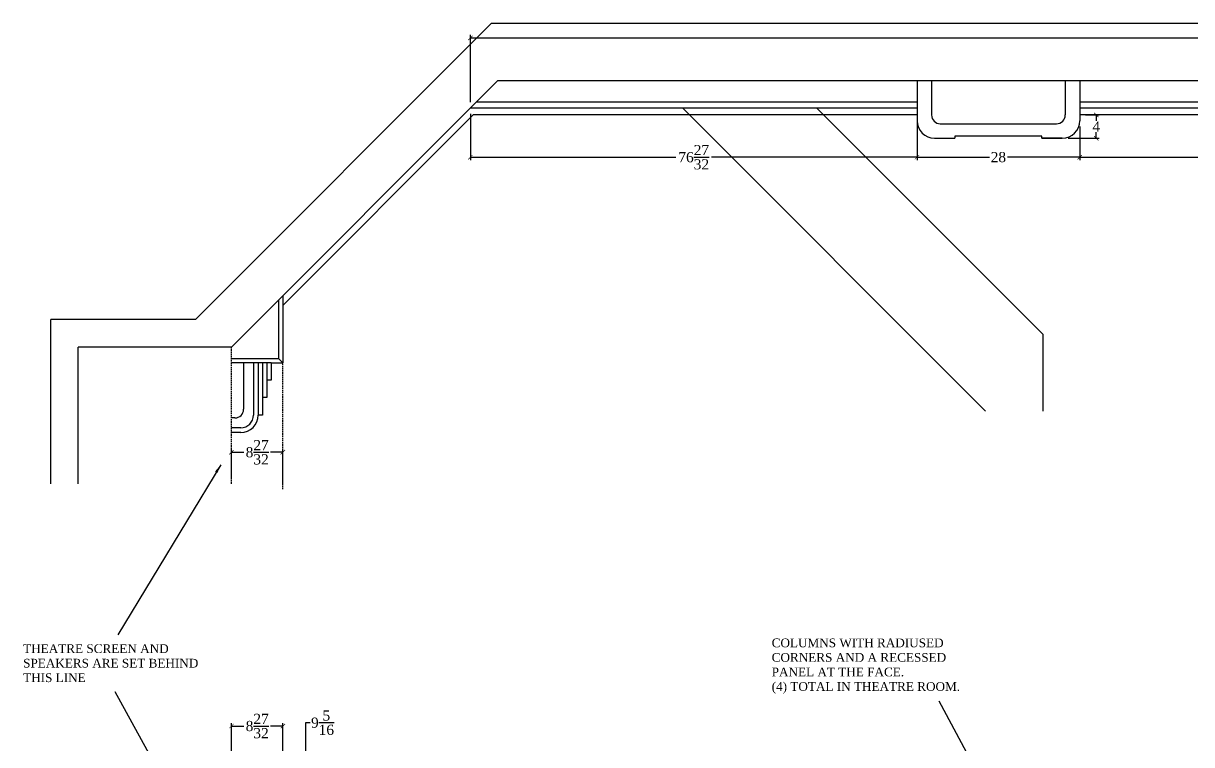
# Model space of a CAD drawing. Header units: inches. Extents: x -8 to 7069, y -18 to 1274.
# Drawn here: x 5080.4 to 5281.4, y 707.3 to 831.3 of the extents above; entities that cross this region are included whole.
import ezdxf

# ---------------------------------------------------------------- set-up
doc = ezdxf.new("R2010")
doc.units = ezdxf.units.IN
doc.header["$MEASUREMENT"] = 0
doc.linetypes.add('HIDDEN', pattern=[0.375, 0.25, -0.125])
doc.layers.add('VIEWPORT', color=7, linetype='Continuous')
doc.styles.add('BOOKMAN', font='BOOKOS.TTF')
doc.dimstyles.new('SACHI-3-4', dxfattribs={"dimtxt": 1.75, "dimasz": 0.75, "dimexe": 0.5, "dimexo": 1, "dimgap": 0.09, "dimtad": 0, "dimtih": 1, "dimtoh": 1, "dimdec": 5, "dimzin": 3, "dimdsep": 46, "dimlunit": 5, "dimtxsty": 'BOOKMAN', "dimblk": 'ARCHTICK', "dimcen": 0, "dimclrd": 5, "dimclre": 5, "dimclrt": 5, "dimadec": 1, "dimazin": 0, "dimtfac": 1, "dimtdec": 5, "dimtofl": 0, "dimtmove": 0, "dimatfit": 3, "dimfxl": 0, "dimtolj": 1, "dimtzin": 0, "dimarcsym": 0})

# ---------------------------------------------------------------- blocks, each defined once
blk = doc.blocks.new('_ARCHTICK')
at = {"color": 0, "linetype": 'ByBlock', "const_width": 0.15}
blk.add_lwpolyline([(-0.5, -0.5), (0.5, 0.5)], dxfattribs=at)
blk = doc.blocks.new('*D654')
at = {"layer": 'Defpoints', "color": 0}
for p in [(5157.28, 816.75), (5234.13, 815.56), (5234.13, 808.31)]:
    blk.add_point(p, dxfattribs=at)
at = {"layer": 'VIEWPORT', "color": 5, "lineweight": -2}
for p, q in [((5157.28, 815.75), (5157.28, 807.81)), ((5234.13, 814.56), (5234.13, 807.81)), ((5157.28, 808.31), (5192.63, 808.31)), ((5234.13, 808.31), (5198.79, 808.31))]:
    blk.add_line(p, q, dxfattribs=at)
at = {"layer": 'VIEWPORT', "color": 5, "lineweight": -2, "xscale": 0.75, "yscale": 0.75, "zscale": 0.75, "rotation": 180}
blk.add_blockref('_ARCHTICK', (5157.28, 808.31), dxfattribs=at)
at = {"layer": 'VIEWPORT', "color": 5, "lineweight": -2, "xscale": 0.75, "yscale": 0.75, "zscale": 0.75}
blk.add_blockref('_ARCHTICK', (5234.13, 808.31), dxfattribs=at)
at = {"layer": 'VIEWPORT', "color": 5, "insert": (5195.71, 808.31), "char_height": 1.75, "attachment_point": 5, "style": 'BOOKMAN'}
blk.add_mtext('\\A1;76{\\H1.000000x;\\S27/32;}', dxfattribs=at)
blk = doc.blocks.new('*D655')
at = {"layer": 'Defpoints', "color": 0}
for p in [(5234.13, 815.56), (5262.13, 814.56), (5262.13, 808.31)]:
    blk.add_point(p, dxfattribs=at)
at = {"layer": 'VIEWPORT', "color": 5, "lineweight": -2}
for p, q in [((5234.13, 814.56), (5234.13, 807.81)), ((5262.13, 813.56), (5262.13, 807.81)), ((5234.13, 808.31), (5246.59, 808.31)), ((5262.13, 808.31), (5249.68, 808.31))]:
    blk.add_line(p, q, dxfattribs=at)
at = {"layer": 'VIEWPORT', "color": 5, "lineweight": -2, "xscale": 0.75, "yscale": 0.75, "zscale": 0.75, "rotation": 180}
blk.add_blockref('_ARCHTICK', (5234.13, 808.31), dxfattribs=at)
at = {"layer": 'VIEWPORT', "color": 5, "lineweight": -2, "xscale": 0.75, "yscale": 0.75, "zscale": 0.75}
blk.add_blockref('_ARCHTICK', (5262.13, 808.31), dxfattribs=at)
at = {"layer": 'VIEWPORT', "color": 5, "insert": (5248.13, 808.31), "char_height": 1.75, "attachment_point": 5, "style": 'BOOKMAN'}
blk.add_mtext('\\A1;28', dxfattribs=at)
blk = doc.blocks.new('*D656')
at = {"layer": 'Defpoints', "color": 0}
for p in [(5262.13, 814.56), (5370.13, 814.56), (5370.13, 808.31)]:
    blk.add_point(p, dxfattribs=at)
at = {"layer": 'VIEWPORT', "color": 5, "lineweight": -2}
for p, q in [((5262.13, 813.56), (5262.13, 807.81)), ((5370.13, 813.56), (5370.13, 807.81)), ((5262.13, 808.31), (5313.94, 808.31)), ((5370.13, 808.31), (5318.33, 808.31))]:
    blk.add_line(p, q, dxfattribs=at)
at = {"layer": 'VIEWPORT', "color": 5, "lineweight": -2, "xscale": 0.75, "yscale": 0.75, "zscale": 0.75, "rotation": 180}
blk.add_blockref('_ARCHTICK', (5262.13, 808.31), dxfattribs=at)
at = {"layer": 'VIEWPORT', "color": 5, "lineweight": -2, "xscale": 0.75, "yscale": 0.75, "zscale": 0.75}
blk.add_blockref('_ARCHTICK', (5370.13, 808.31), dxfattribs=at)
at = {"layer": 'VIEWPORT', "color": 5, "insert": (5316.13, 808.31), "char_height": 1.75, "attachment_point": 5, "style": 'BOOKMAN'}
blk.add_mtext('\\A1;108', dxfattribs=at)
blk = doc.blocks.new('*D712')
at = {"layer": 'Defpoints', "color": 0}
for p in [(5157.28, 828.82), (5157.28, 816.75), (5481.36, 816.75)]:
    blk.add_point(p, dxfattribs=at)
at = {"layer": 'VIEWPORT', "color": 5, "lineweight": -2}
for p, q in [((5157.28, 817.75), (5157.28, 829.32)), ((5157.28, 828.82), (5349.25, 828.82)), ((5481.36, 828.82), (5356.73, 828.82)), ((5481.36, 817.75), (5481.36, 829.32))]:
    blk.add_line(p, q, dxfattribs=at)
at = {"layer": 'VIEWPORT', "color": 5, "lineweight": -2, "xscale": 0.75, "yscale": 0.75, "zscale": 0.75, "rotation": 180}
blk.add_blockref('_ARCHTICK', (5157.28, 828.82), dxfattribs=at)
at = {"layer": 'VIEWPORT', "color": 5, "lineweight": -2, "xscale": 0.75, "yscale": 0.75, "zscale": 0.75}
blk.add_blockref('_ARCHTICK', (5481.36, 828.82), dxfattribs=at)
at = {"layer": 'VIEWPORT', "color": 5, "insert": (5352.99, 828.82), "char_height": 1.75, "attachment_point": 5, "style": 'BOOKMAN'}
blk.add_mtext('\\A1;324{\\H1.000000x;\\S1/16;}', dxfattribs=at)
blk = doc.blocks.new('*D733')
at = {"layer": 'Defpoints', "color": 0}
for p in [(5262.13, 815.56), (5259.13, 811.56), (5264.97, 811.56)]:
    blk.add_point(p, dxfattribs=at)
at = {"layer": 'VIEWPORT', "color": 5, "lineweight": -2}
for p, q in [((5263.13, 815.56), (5265.47, 815.56)), ((5264.97, 815.56), (5264.97, 814.53)), ((5264.97, 811.56), (5264.97, 812.6)), ((5260.13, 811.56), (5265.47, 811.56))]:
    blk.add_line(p, q, dxfattribs=at)
at = {"layer": 'VIEWPORT', "color": 5, "lineweight": -2, "xscale": 0.75, "yscale": 0.75, "zscale": 0.75}
for p, rotation in [((5264.97, 815.56), 90), ((5264.97, 811.56), 270)]:
    blk.add_blockref('_ARCHTICK', p, dxfattribs=dict(at, rotation=rotation))
at = {"layer": 'VIEWPORT', "color": 5, "insert": (5264.97, 813.56), "char_height": 1.75, "attachment_point": 5, "style": 'BOOKMAN'}
blk.add_mtext('\\A1;4', dxfattribs=at)
blk = doc.blocks.new('*D812')
at = {"layer": 'Defpoints', "color": 0}
for p in [(5125.02, 757.57), (5116.18, 752.15), (5125.02, 751.2)]:
    blk.add_point(p, dxfattribs=at)
at = {"layer": 'VIEWPORT', "color": 5, "lineweight": -2}
for p, q in [((5116.18, 753.15), (5116.18, 758.07)), ((5125.02, 752.2), (5125.02, 758.07)), ((5116.18, 757.57), (5118.31, 757.57)), ((5125.02, 757.57), (5122.88, 757.57))]:
    blk.add_line(p, q, dxfattribs=at)
at = {"layer": 'VIEWPORT', "color": 5, "lineweight": -2, "xscale": 0.75, "yscale": 0.75, "zscale": 0.75, "rotation": 180}
blk.add_blockref('_ARCHTICK', (5116.18, 757.57), dxfattribs=at)
at = {"layer": 'VIEWPORT', "color": 5, "lineweight": -2, "xscale": 0.75, "yscale": 0.75, "zscale": 0.75}
blk.add_blockref('_ARCHTICK', (5125.02, 757.57), dxfattribs=at)
at = {"layer": 'VIEWPORT', "color": 5, "insert": (5120.6, 757.57), "char_height": 1.75, "attachment_point": 5, "style": 'BOOKMAN'}
blk.add_mtext('\\A1;8{\\H1.000000x;\\S27/32;}', dxfattribs=at)
blk = doc.blocks.new('*D813')
at = {"layer": 'Defpoints', "color": 0}
for p in [(5125.02, 704.95), (5125.02, 695.64), (5128.94, 695.64)]:
    blk.add_point(p, dxfattribs=at)
at = {"layer": 'VIEWPORT', "color": 5, "lineweight": -2}
for p, q in [((5128.94, 704.95), (5128.94, 711.07)), ((5128.94, 711.07), (5129.69, 711.07)), ((5126.02, 704.95), (5129.44, 704.95)), ((5128.94, 695.64), (5128.94, 704.95)), ((5126.02, 695.64), (5129.44, 695.64))]:
    blk.add_line(p, q, dxfattribs=at)
at = {"layer": 'VIEWPORT', "color": 5, "lineweight": -2, "xscale": 0.75, "yscale": 0.75, "zscale": 0.75}
for p, rotation in [((5128.94, 704.95), 90), ((5128.94, 695.64), 270)]:
    blk.add_blockref('_ARCHTICK', p, dxfattribs=dict(at, rotation=rotation))
at = {"layer": 'VIEWPORT', "color": 5, "insert": (5131.84, 711.07), "char_height": 1.75, "attachment_point": 5, "style": 'BOOKMAN'}
blk.add_mtext('\\A1;9{\\H1.000000x;\\S5/16;}', dxfattribs=at)
blk = doc.blocks.new('*D814')
at = {"layer": 'Defpoints', "color": 0}
for p in [(5125.02, 710.49), (5116.18, 704.95), (5125.02, 704.95)]:
    blk.add_point(p, dxfattribs=at)
at = {"layer": 'VIEWPORT', "color": 5, "lineweight": -2}
for p, q in [((5116.18, 705.95), (5116.18, 710.99)), ((5116.18, 710.49), (5118.31, 710.49)), ((5125.02, 710.49), (5122.88, 710.49)), ((5125.02, 705.95), (5125.02, 710.99))]:
    blk.add_line(p, q, dxfattribs=at)
at = {"layer": 'VIEWPORT', "color": 5, "lineweight": -2, "xscale": 0.75, "yscale": 0.75, "zscale": 0.75, "rotation": 180}
blk.add_blockref('_ARCHTICK', (5116.18, 710.49), dxfattribs=at)
at = {"layer": 'VIEWPORT', "color": 5, "lineweight": -2, "xscale": 0.75, "yscale": 0.75, "zscale": 0.75}
blk.add_blockref('_ARCHTICK', (5125.02, 710.49), dxfattribs=at)
at = {"layer": 'VIEWPORT', "color": 5, "insert": (5120.6, 710.49), "char_height": 1.75, "attachment_point": 5, "style": 'BOOKMAN'}
blk.add_mtext('\\A1;8{\\H1.000000x;\\S27/32;}', dxfattribs=at)

msp = doc.modelspace()

# ---------------------------------------------------------------- linework, layer by layer
at = {"layer": 'VIEWPORT'}
for p, q in [((5160.879109, 831.313799), (5109.960062, 780.394751)), ((5473.117948, 831.313799), (5160.879109, 831.313799)), ((5161.971624, 821.438799), (5116.177576, 775.644751)), ((5476.505917, 821.438799), (5161.971624, 821.438799)), ((5234.132263, 821.438799), (5234.132263, 814.563799)), ((5262.132263, 821.438799), (5262.132263, 814.563799)), ((5234.132263, 816.751299), (5157.284124, 816.751299)), ((5234.132263, 817.751299), (5158.284124, 817.751299)), ((5370.132263, 817.751299), (5262.132263, 817.751299)), ((5370.132263, 816.751299), (5262.132263, 816.751299)), ((5237.132263, 811.563799), (5240.632263, 811.563799)), ((5255.632263, 811.938799), (5240.632263, 811.938799)), ((5240.632263, 811.938799), (5240.632263, 811.563799)), ((5255.632263, 811.563799), (5255.632263, 811.938799)), ((5255.632263, 811.563799), (5259.132263, 811.563799)), ((5259.132263, 811.563799), (5255.632263, 811.563799)), ((5125.016411, 784.483586), (5125.016411, 772.957299)), ((5124.266411, 783.733586), (5124.266411, 773.707299)), ((5109.960062, 780.394751), (5085.066059, 780.394751)), ((5085.066059, 752.149055), (5085.066059, 780.394751)), ((5089.816059, 752.149055), (5089.816059, 775.644751)), ((5116.177576, 775.644751), (5089.816059, 775.644751)), ((5116.177576, 773.707299), (5124.266411, 773.707299)), ((5123.016411, 772.957299), (5116.177576, 772.957299)), ((5119.953911, 772.957299), (5119.953911, 763.957285)), ((5120.766411, 772.957299), (5120.766411, 763.957285)), ((5121.516411, 772.957299), (5121.516411, 763.957299)), ((5122.266411, 772.957299), (5122.266411, 766.957299)), ((5123.016411, 772.957299), (5125.016411, 772.957299)), ((5123.016411, 772.957299), (5123.016411, 769.957299)), ((5124.266411, 773.707299), (5125.016411, 772.957299)), ((5123.016411, 769.957299), (5122.266411, 769.957299)), ((5122.266411, 766.957299), (5121.516411, 766.957299)), ((5121.516411, 763.957299), (5120.766411, 763.957299)), ((5117.766411, 761.769785), (5116.177576, 761.769785)), ((5117.766411, 760.957285), (5116.177576, 760.957285))]:
    msp.add_line(p, q, dxfattribs=at)
at = {"layer": 'VIEWPORT', "color": 251}
for p, q in [((5236.632263, 821.438799), (5236.632263, 815.563799)), ((5259.632263, 821.438799), (5259.632263, 815.563799)), ((5193.821998, 816.751299), (5245.925339, 764.647957)), ((5216.891357, 816.751299), (5255.828857, 777.813799)), ((5238.132263, 814.063799), (5258.132263, 814.063799)), ((5255.828857, 764.647957), (5255.828857, 777.813799)), ((5118.266411, 772.957299), (5118.266411, 764.957285)), ((5116.766411, 763.457285), (5116.177576, 763.457285))]:
    msp.add_line(p, q, dxfattribs=at)
at = {"layer": 'VIEWPORT', "color": 6}
for p, q in [((5157.776002, 815.563799), (5125.016411, 782.804207)), ((5234.132263, 815.563799), (5157.776002, 815.563799)), ((5370.132263, 815.563799), (5262.132263, 815.563799))]:
    msp.add_line(p, q, dxfattribs=at)
at = {"layer": 'VIEWPORT', "linetype": 'HIDDEN'}
for p, q in [((5116.177576, 752.149055), (5116.177576, 775.644751)), ((5125.016411, 751.197616), (5125.016411, 772.957299))]:
    msp.add_line(p, q, dxfattribs=at)
at = {"layer": 'VIEWPORT'}
for centre, radius, start, end in [((5237.132263, 814.563799), 3, 180, 270), ((5259.132263, 814.563799), 3, 270, 0), ((5117.766411, 763.957285), 3, 270, 360), ((5117.766411, 763.957285), 2.1875, 270, 360)]:
    msp.add_arc(centre, radius, start, end, dxfattribs=at)
at = {"layer": 'VIEWPORT', "color": 251}
for centre, start, end in [((5238.132263, 815.563799), 180, 270), ((5258.132263, 815.563799), 270, 0), ((5116.766411, 764.957285), 270, 360)]:
    msp.add_arc(centre, 1.5, start, end, dxfattribs=at)

# ---------------------------------------------------------------- texts
at = {"layer": 'VIEWPORT', "char_height": 1.5, "attachment_point": 1, "style": 'BOOKMAN'}
for s, insert, width in [('THEATRE SCREEN AND SPEAKERS ARE SET BEHIND THIS LINE', (5080.3231, 724.546708), 31.54844253), ('COLUMNS WITH RADIUSED CORNERS AND A RECESSED PANEL AT THE FACE.\\P(4) TOTAL IN THEATRE ROOM.', (5209.123821, 725.535617), 36.79747771)]:
    msp.add_mtext(s, dxfattribs=dict(at, insert=insert, width=width))

# ---------------------------------------------------------------- dimensions: what is measured, and where the dimension line sits
at = {"layer": 'VIEWPORT'}
dim = msp.add_linear_dim(base=(5157.284124, 828.821923), p1=(5481.359965, 816.751299), p2=(5157.284124, 816.751299), dimstyle='SACHI-3-4', dxfattribs=at)
dim.commit()
dim.dimension.update_dxf_attribs({"geometry": '*D712', "text_midpoint": (5352.987188, 828.821923), "dimtype": 160})
for base, p1, p2, picture, middle in [((5234.132263, 808.3129), (5157.284124, 816.751299), (5234.132263, 815.563799), '*D654', (5195.708193, 808.3129)), ((5125.0164107, 757.5719363), (5116.177576, 752.1490552), (5125.0164107, 751.197616), '*D812', (5120.5969934, 757.5719363)), ((5125.016454, 710.491484), (5116.177576, 704.951027), (5125.016454, 704.951027), '*D814', (5120.597015, 710.491484))]:
    dim = msp.add_linear_dim(base=base, p1=p1, p2=p2, dimstyle='SACHI-3-4', dxfattribs=at)
    dim.commit()
    dim.dimension.update_dxf_attribs({"geometry": picture, "text_midpoint": middle})
for base, p1, p2, picture, middle in [((5262.132263, 808.3129), (5234.132263, 815.563799), (5262.132263, 814.563799), '*D655', (5248.132263, 808.3129)), ((5370.132263, 808.3129), (5262.132263, 814.563799), (5370.132263, 814.563799), '*D656', (5316.132263, 808.3129))]:
    dim = msp.add_linear_dim(base=base, p1=p1, p2=p2, dimstyle='SACHI-3-4', override={"dimtmove": 1}, dxfattribs=at)
    dim.commit()
    dim.dimension.update_dxf_attribs({"geometry": picture, "text_midpoint": middle})
dim = msp.add_linear_dim(base=(5264.972333, 811.563799), p1=(5262.132263, 815.563799), p2=(5259.132263, 811.563799), angle=90, dimstyle='SACHI-3-4', dxfattribs=at)
dim.commit()
dim.dimension.update_dxf_attribs({"geometry": '*D733', "text_midpoint": (5264.972333, 813.563799)})
dim = msp.add_linear_dim(base=(5128.935952, 695.638527), p1=(5125.016454, 704.951027), p2=(5125.016454, 695.638527), angle=90, dimstyle='SACHI-3-4', dxfattribs=at)
dim.commit()
dim.dimension.update_dxf_attribs({"geometry": '*D813', "text_midpoint": (5131.841454, 711.067191), "dimtype": 160})

# ---------------------------------------------------------------- leaders
for points in [[(5114.333755, 755.414189), (5096.593507, 726.17837)], [(5106.573613, 697.373689), (5096.174932, 716.352133)], [(5251.046607, 690.310838), (5237.93432, 714.774528)]]:
    msp.add_leader(points, dimstyle='SACHI-3-4', override={"dimasz": 1.5, "dimgap": 0.09, "dimtad": 0, "dimclrd": 256}, dxfattribs=at)

doc.saveas('drawing.dxf')
